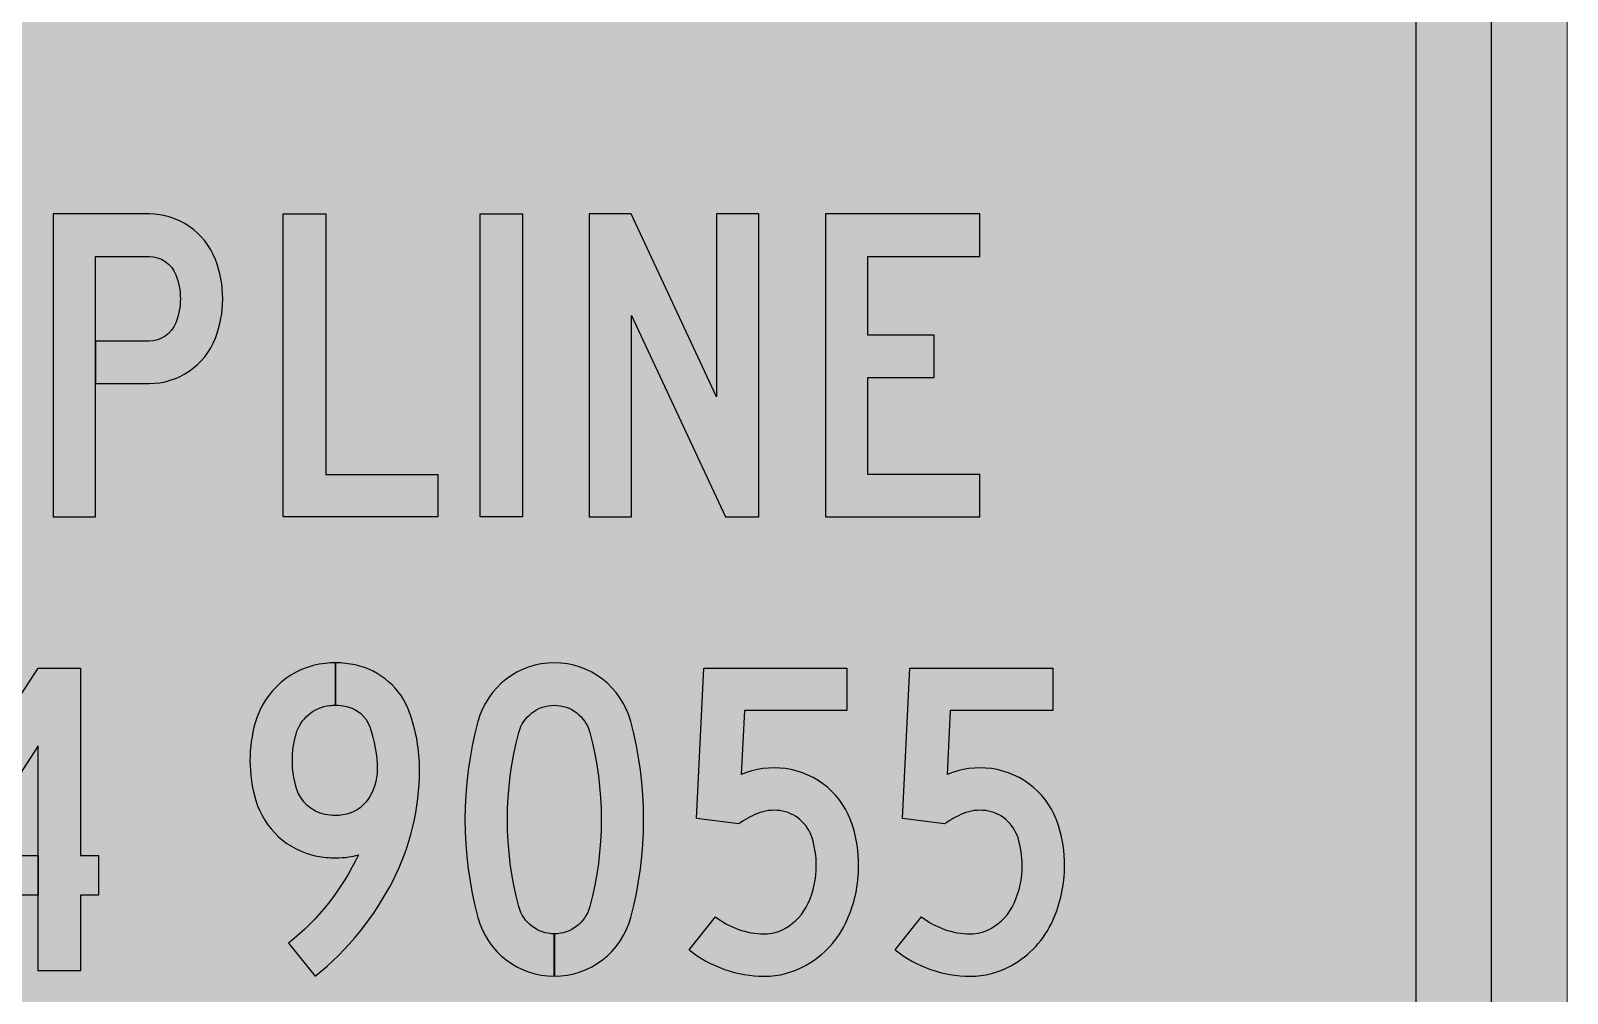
# Model space of a CAD drawing. Header units: millimetres. Extents: x 4103 to 4403, y 3794 to 4144.
# Drawn here: x 4301.9 to 4403.4, y 3842.3 to 3905.9 of the extents above; entities that cross this region are included whole.
import ezdxf

# ---------------------------------------------------------------- set-up
doc = ezdxf.new("R2010")
doc.units = ezdxf.units.MM
doc.layers.add('GREEN', color=7, linetype='Continuous', true_color=0x007f00)
doc.layers.add('GSCOLORFILL', color=7, linetype='Continuous', lineweight=0)

# ---------------------------------------------------------------- blocks, each defined once
blk = doc.blocks.new('NR-GM-31-6')
at = {"layer": 'GREEN', "true_color": 0x007f00}
blk.add_hatch(color=96, dxfattribs=at).paths.add_polyline_path([(-124.9524999999994, 5), (124.9975000000013, 5, 0.414213562373095), (144.9975000000013, 25), (144.9975000000013, 325, 0.414213562373095), (124.9975000000013, 345), (-125.0024999999987, 345, 0.414213562373095), (-145.0024999999987, 325), (-145.0024999999987, 25, 0.414213562373095), (-125.0024999999987, 5), (-125.0024999999987, 10, -0.414213562373095), (-140.0024999999987, 25), (-140.0024999999987, 325, -0.414213562373095), (-125.0024999999987, 340), (124.9975000000013, 340, -0.414213562373095), (139.9975000000013, 325), (139.9975000000013, 25, -0.414213562373095), (124.9975000000013, 10), (-124.9524999999994, 10)])
at = {"layer": 'GREEN', "linetype": 'Continuous', "true_color": 0x007f00}
for points in [[(56.32988075793953, 97.19999999999754, -0.3100289792550517), (58.10249013397247, 95.98399999999754, -0.1862436022909625), (58.10249013397247, 92.81599999999764, -0.3100289792550517), (56.32988075793953, 91.59999999999764), (52.7985000000017, 91.59999999999764), (52.7985000000017, 88.79999999999791), (56.3298807579394, 88.79999999999791, 0.3100289792550361), (60.71475658286265, 91.80799999999753, 0.1862436022909915), (60.71475658286265, 96.99199999999809, 0.3100289792550365), (56.3298807579394, 99.99999999999773), (49.99750000000131, 99.99999999999773), (49.99750000000131, 79.99999999999773), (52.79750000000149, 79.99999999999773), (52.79750000000149, 97.19999999999754)], [(65.19750000000113, 99.99999999999773), (67.99750000000131, 99.99999999999773), (67.99750000000131, 82.79999999999791), (75.39750000000095, 82.79999999999791), (75.39750000000095, 79.99999999999773), (65.19750000000113, 79.99999999999773)], [(78.19750000000113, 99.99999999999773), (80.99750000000131, 99.99999999999773), (80.99750000000131, 79.99999999999773), (78.19750000000113, 79.99999999999773)], [(88.16348160101916, 99.99999999999773), (85.39750000000095, 99.99999999999773), (85.39750000000095, 79.99999999999773), (88.19750000000113, 79.99999999999773), (88.19750000000113, 93.29999999999791), (94.39750000000095, 79.99999999999773), (96.59750000000076, 79.99999999999773), (96.59750000000076, 99.99999999999773), (93.79750000000058, 99.99999999999773), (93.79750000000058, 87.91412182153681)], [(103.7975000000015, 82.79999999999791), (103.7975000000015, 89.19999999999754), (108.1789540860273, 89.19999999999754), (108.1789540860273, 91.99999999999773), (103.7975000000015, 91.99999999999773), (103.7975000000015, 97.19999999999754), (111.1975000000011, 97.19999999999754), (111.1975000000011, 99.99999999999773), (100.9975000000013, 99.99999999999773), (100.9975000000013, 79.99999999999773), (111.1975000000011, 79.99999999999773), (111.1975000000011, 82.79999999999791)], [(88.1431079871254, 66.47993942348556, 0.7670157068062824), (78.05189201287521, 66.47993942348558, 0.1318518518518537), (78.05189201287526, 53.52006057650969, 0.3393449963604798), (83.09749999999985, 49.64999999999782), (83.09749999999985, 52.44999999999754, -0.3393449963604495), (80.75620010743305, 54.24581379194035, -0.1318518518518557), (80.75620010743296, 65.75418620805476, -0.7670157068062803), (85.43879989256766, 65.75418620805476, -0.1318518518518492), (85.43879989256772, 54.24581379194091, -0.3392299954809659), (83.09850000000006, 52.45000020625594), (83.09850000000006, 49.65000009570713, 0.3392916318123274), (88.14310798712545, 53.52006057651005, 0.13185185185185)], [(40.59750000000076, 55.01377613148134), (40.59750000000076, 57.07257073720621), (48.9975000000004, 69.99999999999773), (51.79750000000058, 69.99999999999773), (51.79750000000058, 57.6137761314817), (52.9975000000004, 57.6137761314817), (52.9975000000004, 55.01377613148134), (51.79750000000058, 55.01377613148134), (51.79750000000058, 49.99999999999773), (48.9975000000004, 49.99999999999773), (48.9975000000004, 64.86105904398482), (44.28835209228419, 57.6137761314817), (48.99650000000111, 57.6137761314817), (48.99650000000111, 55.01377613148134)]]:
    blk.add_hatch(color=96, dxfattribs=at).paths.add_polyline_path(points)
at = {"layer": 'GREEN', "true_color": 0x007f00}
h = blk.add_hatch(color=96, dxfattribs=at)
edge = h.paths.add_edge_path()
edge.add_arc((68.6396287110436, 64.1052842798646), 3.444715720133303, 77.88173887077579, 89.99999999999721, ccw=False)
edge.add_arc((68.92045989467609, 65.41321073888734), 2.106979656512313, 19.695622455795615, 77.88173887078148, ccw=False)
edge.add_arc((62.96510109877717, 63.28139690239141), 8.432398901223777, -1.2391865311656147e-11, 19.695622455780722, ccw=False)
edge.add_arc((67.9495552345833, 63.28139690238945), 3.447944765417645, -33.95498333572738, 2.2737367544323206e-12, ccw=False)
edge.add_arc((68.78044032696339, 62.72190715233355), 2.44624679838513, 278.1073099177264, 326.0450166642743, ccw=False)
edge.add_arc((68.63962871104495, 63.71039704935498), 3.444715720130318, 269.99999999998033, 278.1073099177027, ccw=False)
edge.add_arc((68.63962871104408, 63.7103970493615), 3.444715720136841, 258.6052896560499, 269.99999999999477, ccw=False)
edge.add_arc((68.4506044500615, 62.77249429298875), 2.48795464669603, 196.6346964571675, 258.6052896560562, ccw=False)
edge.add_arc((72.23162947820168, 63.90216041064233), 6.434129478200192, 179.9999999999831, 196.6346964571494, ccw=False)
edge.add_arc((72.231629478202, 63.90216041064534), 6.434129478200504, 164.3268128992658, 180.0000000000099, ccw=False)
edge.add_arc((68.5495224742796, 64.93529498362894), 2.609828361103634, 96.19578499422778, 164.3268128992499, ccw=False)
edge.add_arc((68.63962871104563, 64.10528427986628), 3.444715720131617, 90.00831647436172, 96.1957849942662, ccw=False)
edge.add_line((68.63912871104367, 67.54999996371043), (68.63912871104367, 70.34999997998102))
edge.add_arc((68.6396287110461, 64.10528427986483), 6.244715720133112, 90.00458754108442, 96.19578499425626)
edge.add_arc((68.54952247427975, 64.93529498362948), 5.409828361103123, 96.19578499423517, 164.3268128992568)
edge.add_arc((72.23162947820238, 63.90216041064267), 9.23412947820107, 164.3268128992462, 179.9999999999903)
edge.add_arc((72.23162947820259, 63.90216041064528), 9.234129478201282, 180.0000000000065, 196.6346964571728)
edge.add_arc((68.45060445006199, 62.77249429298869), 5.287954646695845, 196.6346964571688, 258.6052896560577)
edge.add_arc((68.63962871104573, 63.71039704935792), 6.244715720133436, 258.6052896560371, 269.999999999982)
edge.add_arc((68.63962871104107, 63.71039704935908), 6.2447157201346, 270.0000000000248, 278.1073099177471)
edge.add_arc((68.7804403269653, 62.72190715233602), 5.246246798386983, 278.1073099177065, 285.1849277156564)
edge.add_arc((55.32471667568922, 64.6662651424347), 16.40213699767946, 308.5550111822809, 334.7082986462898, ccw=False)
edge.add_line((65.5476069297556, 51.83962829001075), (67.29275103600412, 49.64999999999782))
edge.add_arc((55.32471667568934, 64.66626514243421), 19.20213699767881, 308.5550111822809, 333.2445168214687)
edge.add_arc((58.07159085144586, 63.28139690238925), 16.12590914855527, 333.2445168214703, 360.0000000000012)
edge.add_arc((62.96510109877745, 63.28139690239007), 11.23239890122368, 359.9999999999976, 379.6956224557904)
edge.add_arc((68.920459894676, 65.41321073888753), 4.906979656512049, 19.69562245579125, 77.88173887077717)
edge.add_arc((68.63962871104431, 64.10528427986397), 6.244715720133669, 77.88173887078368, 90.00000000000496)
edge.add_line((68.63962871104377, 70.34999999999764), (68.63962871104377, 67.54999999999791))
h = blk.add_hatch(color=96, dxfattribs=at)
edge = h.paths.add_edge_path()
edge.add_ellipse((96.96599332174355, 57.58672367192867), major_axis=(-1.254259159061135e-06, 7.936723671930753), ratio=0.9999998273489732, start_angle=141.2433949392651, end_angle=179.9999909454113, ccw=False)
edge.add_line((91.99750000000131, 51.39756797568998), (93.75034326923469, 53.58103755704042))
edge.add_ellipse((96.96599332174355, 57.58672367192867), major_axis=(-1.947901337474172e-06, 5.136723671930763), ratio=0.9999998273489095, start_angle=141.2434748410818, end_angle=179.9999782728151)
edge.add_ellipse((96.96599332174355, 55.25284684012559), major_axis=(-3.431369466431504e-07, 2.802846840128025), ratio=0.9999998273483912, start_angle=179.9999929855952, end_angle=209.0909875946333)
edge.add_ellipse((96.57417869727124, 55.95705934585931), major_axis=(-5.111399760784418e-06, 3.608721524049752), ratio=0.9999998273487, start_angle=209.090913455173, end_angle=245.7675118627334)
edge.add_ellipse((94.35322978726253, 56.95670382710296), major_axis=(7.127470960313115e-06, 6.044271739709573), ratio=0.9999998273486576, start_angle=245.7676605803731, end_angle=270.0000675637946)
edge.add_ellipse((94.20547238647032, 56.95670382710296), major_axis=(-9.778949247236482e-06, 6.19202916601023), ratio=0.9999998273484219, start_angle=269.9999095139238, end_angle=287.1538535408815)
edge.add_ellipse((97.64591709300748, 58.01866977792452), major_axis=(-1.63303861395343e-06, 2.591413170567401), ratio=0.9999998273486577, start_angle=-72.84609207928379, end_angle=-7.632292088177584)
edge.add_ellipse((97.60790617600651, 57.7350094002818), major_axis=(3.494322379372332e-06, 2.877608977932729), ratio=0.9999998273493581, start_angle=-7.632186406817041, end_angle=22.48320284908714)
edge.add_ellipse((98.87202894522125, 54.68060365315023), major_axis=(-5.079193255933047e-05, 6.18327099849007), ratio=0.9999998273471947, start_angle=22.48266262285981, end_angle=35.58444862003532)
edge.add_line((95.27392892434818, 59.70917323234517), (92.48794335735147, 60.06044438065874))
edge.add_line((92.48794335735147, 60.06044438065874), (92.98249040833525, 69.99999931136108))
edge.add_line((92.98249040833525, 69.99999931136108), (102.4159651282844, 69.99999931136108))
edge.add_line((102.4159651282844, 69.99999931136108), (102.4159651282844, 67.1999993113609))
edge.add_line((102.4159651282844, 67.1999993113609), (95.64663836381806, 67.1999993113609))
edge.add_line((95.64663836381806, 67.1999993113609), (95.43672390189204, 62.98107550843679))
edge.add_ellipse((97.60790617600651, 57.7350094002818), major_axis=(3.098256758591465e-06, 5.677608977934019), ratio=0.9999998273494599, start_angle=352.36777528423363, end_angle=382.48316454015406, ccw=False)
edge.add_ellipse((97.64591709300748, 58.01866977792452), major_axis=(4.162075952490944e-07, 5.391413170567831), ratio=0.9999998273487589, start_angle=287.15394845010076, end_angle=352.36774844120197, ccw=False)
edge.add_ellipse((94.20547238647032, 56.95670382710296), major_axis=(1.879110902728058e-05, 8.992029165971319), ratio=0.9999998273515228, start_angle=270.000119733937, end_angle=287.1540637609525, ccw=False)
edge.add_ellipse((94.35322978726253, 56.95670382710296), major_axis=(1.811474435813443e-07, 8.844271739714577), ratio=0.9999998273485903, start_angle=245.7675941901055, end_angle=270.0000011735259, ccw=False)
edge.add_ellipse((96.57417869727124, 55.95705934585885), major_axis=(-1.489734856208835e-06, 6.408721524052816), ratio=0.9999998273490349, start_angle=209.0909812903723, end_angle=245.7675796979247, ccw=False)
edge.add_ellipse((96.96599332174355, 55.25284684012559), major_axis=(1.126173801130649e-06, 5.602846840127657), ratio=0.9999998273492074, start_angle=180.0000115164699, end_angle=209.0910061254859, ccw=False)
h = blk.add_hatch(color=96, dxfattribs=at)
edge = h.paths.add_edge_path()
edge.add_ellipse((110.565993321743, 57.58672367192867), major_axis=(-1.254259159061135e-06, 7.936723671930753), ratio=0.9999998273489732, start_angle=141.2433949392651, end_angle=179.9999909454113, ccw=False)
edge.add_line((105.5975000000008, 51.39756797568998), (107.3503432692341, 53.58103755704042))
edge.add_ellipse((110.565993321743, 57.58672367192867), major_axis=(-1.947901337474172e-06, 5.136723671930763), ratio=0.9999998273489095, start_angle=141.2434748410818, end_angle=179.9999782728151)
edge.add_ellipse((110.565993321743, 55.25284684012559), major_axis=(-3.431369466431504e-07, 2.802846840128025), ratio=0.9999998273483912, start_angle=179.9999929855952, end_angle=209.0909875946333)
edge.add_ellipse((110.1741786972707, 55.95705934585931), major_axis=(-5.111399760784418e-06, 3.608721524049752), ratio=0.9999998273487, start_angle=209.090913455173, end_angle=245.7675118627334)
edge.add_ellipse((107.953229787262, 56.95670382710296), major_axis=(7.127470960313115e-06, 6.044271739709573), ratio=0.9999998273486576, start_angle=245.7676605803731, end_angle=270.0000675637946)
edge.add_ellipse((107.8054723864698, 56.95670382710296), major_axis=(-9.778949247236482e-06, 6.19202916601023), ratio=0.9999998273484219, start_angle=269.9999095139238, end_angle=287.1538535408815)
edge.add_ellipse((111.2459170930069, 58.01866977792452), major_axis=(-1.63303861395343e-06, 2.591413170567401), ratio=0.9999998273486577, start_angle=-72.84609207928379, end_angle=-7.632292088177584)
edge.add_ellipse((111.207906176006, 57.7350094002818), major_axis=(3.494322379372332e-06, 2.877608977932729), ratio=0.9999998273493581, start_angle=-7.632186406817041, end_angle=22.48320284908714)
edge.add_ellipse((112.4720289452207, 54.68060365315023), major_axis=(-5.079193255933047e-05, 6.18327099849007), ratio=0.9999998273471947, start_angle=22.48266262285981, end_angle=35.58444862003532)
edge.add_line((108.8739289243476, 59.70917323234517), (106.0879433573509, 60.06044438065874))
edge.add_line((106.0879433573509, 60.06044438065874), (106.5824904083347, 69.99999931136108))
edge.add_line((106.5824904083347, 69.99999931136108), (116.0159651282838, 69.99999931136108))
edge.add_line((116.0159651282838, 69.99999931136108), (116.0159651282838, 67.1999993113609))
edge.add_line((116.0159651282838, 67.1999993113609), (109.2466383638175, 67.1999993113609))
edge.add_line((109.2466383638175, 67.1999993113609), (109.0367239018915, 62.98107550843679))
edge.add_ellipse((111.207906176006, 57.7350094002818), major_axis=(3.098256758591465e-06, 5.677608977934019), ratio=0.9999998273494599, start_angle=352.36777528423363, end_angle=382.48316454015406, ccw=False)
edge.add_ellipse((111.2459170930069, 58.01866977792452), major_axis=(4.162075952490944e-07, 5.391413170567831), ratio=0.9999998273487589, start_angle=287.15394845010076, end_angle=352.36774844120197, ccw=False)
edge.add_ellipse((107.8054723864698, 56.95670382710296), major_axis=(1.879110902728058e-05, 8.992029165971319), ratio=0.9999998273515228, start_angle=270.000119733937, end_angle=287.1540637609525, ccw=False)
edge.add_ellipse((107.953229787262, 56.95670382710296), major_axis=(1.811474435813443e-07, 8.844271739714577), ratio=0.9999998273485903, start_angle=245.7675941901055, end_angle=270.0000011735259, ccw=False)
edge.add_ellipse((110.1741786972707, 55.95705934585885), major_axis=(-1.489734856208835e-06, 6.408721524052816), ratio=0.9999998273490349, start_angle=209.0909812903723, end_angle=245.7675796979247, ccw=False)
edge.add_ellipse((110.565993321743, 55.25284684012559), major_axis=(1.126173801130649e-06, 5.602846840127657), ratio=0.9999998273492074, start_angle=180.0000115164699, end_angle=209.0910061254859, ccw=False)
at = {"layer": 'GSCOLORFILL', "true_color": 0xf5f5f5, "transparency": 33554687}
blk.add_hatch(color=7, dxfattribs=at).paths.add_polyline_path([(-125.0024999999987, 0), (124.9975000000013, 0, 0.414213562373095), (149.9975000000013, 25), (149.9975000000013, 325, 0.414213562373095), (124.9975000000013, 350), (-125.0024999999987, 350, 0.414213562373095), (-150.0024999999987, 325), (-150.0024999999987, 25, 0.414213562373095)])
at = {"layer": 'GREEN', "color": 96, "true_color": 0x007f00}
for p, q in [((92.48794335735147, 60.06044438065874), (92.98249040833525, 69.99999931136108)), ((92.98249040833525, 69.99999931136108), (102.4159651282844, 69.99999931136108)), ((102.4159651282844, 69.99999931136108), (102.4159651282844, 67.1999993113609)), ((106.0879433573509, 60.06044438065874), (106.5824904083347, 69.99999931136108)), ((106.5824904083347, 69.99999931136108), (116.0159651282838, 69.99999931136108)), ((116.0159651282838, 69.99999931136108), (116.0159651282838, 67.1999993113609)), ((95.64663836381806, 67.1999993113609), (95.43672390189204, 62.98107550843679)), ((102.4159651282844, 67.1999993113609), (95.64663836381806, 67.1999993113609)), ((109.2466383638175, 67.1999993113609), (109.0367239018915, 62.98107550843679)), ((116.0159651282838, 67.1999993113609), (109.2466383638175, 67.1999993113609)), ((95.27392892434818, 59.70917323234517), (92.48794335735147, 60.06044438065874)), ((108.8739289243476, 59.70917323234517), (106.0879433573509, 60.06044438065874)), ((91.99750000000131, 51.39756797568998), (93.75034326923469, 53.58103755704042)), ((105.5975000000008, 51.39756797568998), (107.3503432692341, 53.58103755704042))]:
    blk.add_line(p, q, dxfattribs=at)
at = {"layer": 'GREEN', "linetype": 'Continuous', "transparency": 33554687}
blk.add_lwpolyline([(-124.9524999999994, 5), (124.9975000000013, 5, 0.414213562373095), (144.9975000000013, 25), (144.9975000000013, 325, 0.414213562373095), (124.9975000000013, 345), (-125.0024999999987, 345, 0.414213562373095), (-145.0024999999987, 325), (-145.0024999999987, 25, 0.414213562373095), (-125.0024999999987, 5), (-125.0024999999987, 10, -0.414213562373095), (-140.0024999999987, 25), (-140.0024999999987, 325, -0.414213562373095), (-125.0024999999987, 340), (124.9975000000013, 340, -0.414213562373095), (139.9975000000013, 325), (139.9975000000013, 25, -0.414213562373095), (124.9975000000013, 10), (-124.9524999999994, 10), (-124.9524999999994, 5)], format="xyb", close=True, dxfattribs=at).dxf.unprotected_set("ltscale", 0)
at = {"layer": 'GREEN', "color": 96, "true_color": 0x007f00}
for points in [[(56.32988075793946, 91.59999999999764), (52.7985000000017, 91.59999999999764), (52.7985000000017, 88.79999999999791), (56.32988075793946, 88.79999999999791, 0.3100289792550437), (60.71475658286272, 91.80799999999772, 0.1862436022909776), (60.71475658286272, 96.99199999999792, 0.3100289792550436), (56.32988075793946, 99.99999999999773), (49.99750000000131, 99.99999999999773), (49.99750000000131, 79.99999999999773), (52.79750000000149, 79.99999999999773), (52.79750000000149, 97.19999999999754), (56.32988075793946, 97.19999999999754, -0.3100289792550436), (58.10249013397242, 95.98399999999765, -0.1862436022909774), (58.10249013397242, 92.81599999999753, -0.3100289792550437)], [(68.63962871104377, 67.54999999999791, -0.05292522210720448), (69.36277853055526, 67.47323925745468, -0.2594841674007651), (70.90417343914669, 66.12331203197209, -0.0861505550273166), (71.39750000000095, 63.28139690238959, -0.1492501977795737), (70.80954497123275, 61.3555771258707, -0.2122724922251803), (69.12542849546571, 60.3001089439349, -0.03538957602267577), (68.63962871104377, 60.26568132922466, -0.0497598113727579), (67.95906711487532, 60.33357867900486, -0.2771863693133113), (66.06677221005702, 62.06027089016379, -0.0727102854520789), (65.79750000000149, 63.90216041064423, -0.06849399081465514), (66.03673203408835, 65.6403398602888, -0.3063559470172042), (68.26785356448545, 67.52987909282183, -0.02700448590905876), (68.63912871104367, 67.54999996371043), (68.63912871104367, 70.34999997998102, 0.02702076832215559), (67.96566014855853, 70.31352403055553, 0.306355947017202), (63.34084086461735, 66.39675958660837, 0.06849399081465514), (62.99750000000131, 63.90216041064423, 0.07271028545207886), (63.38395390351161, 61.25871868720924, 0.2771863693133121), (67.40587996560498, 57.58876830707004, 0.0497598113727579), (68.63962871104377, 57.46568132922448, 0.03538957602267577), (69.52030560780167, 57.52809305903247, 0.03089175449247574), (70.15461761567622, 57.65883079020432, -0.1146131852381842), (65.5476069297556, 51.83962829001075), (67.29275103600412, 49.64999999999782, 0.1081469774908508), (72.47099348782285, 56.02177228516848, 0.1172760840982714), (74.19750000000113, 63.28139690238959, 0.08615055502731603), (73.54036307075967, 67.06697734667569, 0.2594841674007656), (69.95058305758721, 70.21084511622985, 0.05292522210720426), (68.63962871104377, 70.34999999999764)], [(83.09749999999985, 52.44999999999754, -0.3393449963604899), (80.75620010743296, 54.24581379194069, -0.1318518518518517), (80.75620010743296, 65.75418620805476, -0.7670157068062822), (85.43879989256766, 65.75418620805476, -0.1318518518518519), (85.43879989256766, 54.24581379194069, -0.3392299954809397), (83.09850000000006, 52.45000020625594), (83.09850000000006, 49.65000009570713, 0.339291631812318), (88.1431079871254, 53.52006057650988, 0.1318518518518518), (88.1431079871254, 66.47993942348558, 0.7670157068062825), (78.05189201287521, 66.47993942348558, 0.1318518518518518), (78.05189201287521, 53.52006057650988, 0.3393449963604898), (83.09749999999985, 49.64999999999782)]]:
    blk.add_lwpolyline(points, format="xyb", close=True, dxfattribs=at)
for points in [[(65.19750000000113, 99.99999999999773), (67.99750000000131, 99.99999999999773), (67.99750000000131, 82.79999999999791), (75.39750000000095, 82.79999999999791), (75.39750000000095, 79.99999999999773), (65.19750000000113, 79.99999999999773)], [(78.19750000000113, 99.99999999999773), (80.99750000000131, 99.99999999999773), (80.99750000000131, 79.99999999999773), (78.19750000000113, 79.99999999999773)], [(94.39750000000095, 79.99999999999773), (96.59750000000076, 79.99999999999773), (96.59750000000076, 99.99999999999773), (93.79750000000058, 99.99999999999773), (93.79750000000058, 87.91412182153681), (88.16348160101916, 99.99999999999773), (85.39750000000095, 99.99999999999773), (85.39750000000095, 79.99999999999773), (88.19750000000113, 79.99999999999773), (88.19750000000113, 93.29999999999791)], [(103.7975000000015, 82.79999999999791), (103.7975000000015, 89.19999999999754), (108.1789540860273, 89.19999999999754), (108.1789540860273, 91.99999999999773), (103.7975000000015, 91.99999999999773), (103.7975000000015, 97.19999999999754), (111.1975000000011, 97.19999999999754), (111.1975000000011, 99.99999999999773), (100.9975000000013, 99.99999999999773), (100.9975000000013, 79.99999999999773), (111.1975000000011, 79.99999999999773), (111.1975000000011, 82.79999999999791)], [(40.59750000000076, 55.01377613148134), (40.59750000000076, 57.07257073720621), (48.9975000000004, 69.99999999999773), (51.79750000000058, 69.99999999999773), (51.79750000000058, 57.6137761314817), (52.9975000000004, 57.6137761314817), (52.9975000000004, 55.01377613148134), (51.79750000000058, 55.01377613148134), (51.79750000000058, 49.99999999999773), (48.9975000000004, 49.99999999999773), (48.9975000000004, 64.86105904398482), (44.28835209228419, 57.6137761314817), (48.99650000000111, 57.6137761314817), (48.99650000000111, 55.01377613148134)]]:
    blk.add_lwpolyline(points, close=True, dxfattribs=at)
for centre, major_axis, ratio, start_param, end_param in [((97.60790617600651, 57.7350094002818), (3.100144475048799e-06, 5.677608977934018), 0.9999998273494606, -0.1332074502097265, 0.3924052478258091), ((97.64591709300748, 58.01866977792452), (4.162075950154182e-07, 5.391413170567832), 0.9999998273487588, -1.27140344662326, -0.1332079190414952), ((111.207906176006, 57.7350094002818), (3.100144475048799e-06, 5.677608977934018), 0.9999998273494606, -0.1332074502097265, 0.3924052478258091), ((111.2459170930069, 58.01866977792452), (4.162075950154182e-07, 5.391413170567832), 0.9999998273487588, -1.27140344662326, -0.1332079190414952), ((98.87202894522125, 54.68060365315023), (-5.079193255933047e-05, 6.18327099849007), 0.9999998273471947, 0.3923964873839678, 0.621065790926369), ((97.60790617600651, 57.7350094002818), (3.494322379372332e-06, 2.877608977932729), 0.9999998273493581, -0.1332067819249128, 0.3924059161103404), ((97.64591709300748, 58.01866977792452), (-1.633038613953427e-06, 2.591413170567396), 0.9999998273486577, -1.271404153994464, -0.1332086264126122), ((112.4720289452207, 54.68060365315023), (-5.079193255933047e-05, 6.18327099849007), 0.9999998273471947, 0.3923964873839678, 0.621065790926369), ((111.207906176006, 57.7350094002818), (3.494322379372332e-06, 2.877608977932729), 0.9999998273493581, -0.1332067819249128, 0.3924059161103404), ((111.2459170930069, 58.01866977792452), (-1.633038613953427e-06, 2.591413170567396), 0.9999998273486577, -1.271404153994464, -0.1332086264126122), ((94.20547238647032, 56.95670382710296), (1.880749514296893e-05, 8.99202916597127), 0.9999998273515242, -1.570794235221176, -1.27140143224694), ((107.8054723864698, 56.95670382710296), (1.880749514296893e-05, 8.99202916597127), 0.9999998273515242, -1.570794235221176, -1.27140143224694), ((94.20547238647032, 56.95670382710296), (-9.778949247236482e-06, 6.19202916601023), 0.9999998273484219, 4.712387401104732, 5.01178020407796), ((107.8054723864698, 56.95670382710296), (-9.778949247236482e-06, 6.19202916601023), 0.9999998273484219, 4.712387401104732, 5.01178020407796), ((94.35322978726253, 56.95670382710296), (7.127470960313103e-06, 6.044271739709557), 0.9999998273486576, 4.289454872051389, 4.71239015959536), ((94.35322978726253, 56.95670382710296), (2.007309486991141e-07, 8.844271739714591), 0.9999998273485885, 4.289453715536885, 4.71238900308084), ((107.953229787262, 56.95670382710296), (7.127470960313103e-06, 6.044271739709557), 0.9999998273486576, 4.289454872051389, 4.71239015959536), ((107.953229787262, 56.95670382710296), (2.007309486991141e-07, 8.844271739714591), 0.9999998273485885, 4.289453715536885, 4.71238900308084), ((96.57417869727124, 55.95705934585931), (-5.111399760784418e-06, 3.608721524049752), 0.9999998273487, 3.649324875795282, 4.28945227643892), ((110.1741786972707, 55.95705934585931), (-5.111399760784418e-06, 3.608721524049752), 0.9999998273487, 3.649324875795282, 4.28945227643892), ((96.96599332174355, 57.58672367192867), (-1.947901337474167e-06, 5.136723671930754), 0.9999998273489095, 2.465163682934652, 3.14159227437888), ((96.96599332174355, 55.25284684012559), (-3.431369466431499e-07, 2.802846840128019), 0.9999998273483912, 3.141592531165335, 3.64932616977297), ((96.57417869727124, 55.95705934585885), (-1.49368640570958e-06, 6.408721524052817), 0.9999998273490348, 3.649326059126269, 4.289453459769766), ((110.565993321743, 57.58672367192867), (-1.947901337474167e-06, 5.136723671930754), 0.9999998273489095, 2.465163682934652, 3.14159227437888), ((110.565993321743, 55.25284684012559), (-3.431369466431499e-07, 2.802846840128019), 0.9999998273483912, 3.141592531165335, 3.64932616977297), ((110.1741786972707, 55.95705934585885), (-1.49368640570958e-06, 6.408721524052817), 0.9999998273490348, 3.649326059126269, 4.289453459769766), ((96.96599332174355, 57.58672367192867), (-1.254259161321266e-06, 7.936723671930753), 0.9999998273489734, 2.465162288384871, 3.141592495557407), ((110.565993321743, 57.58672367192867), (-1.254259161321266e-06, 7.936723671930753), 0.9999998273489734, 2.465162288384871, 3.141592495557407), ((96.96599332174355, 55.25284684012559), (1.13064985540569e-06, 5.602846840127653), 0.9999998273492081, 3.141592855389, 3.64932649399625), ((110.565993321743, 55.25284684012559), (1.13064985540569e-06, 5.602846840127653), 0.9999998273492081, 3.141592855389, 3.64932649399625)]:
    blk.add_ellipse(centre, major_axis=major_axis, ratio=ratio, start_param=start_param, end_param=end_param, dxfattribs=at)
at = {"layer": 'GSCOLORFILL', "color": 4}
blk.add_lwpolyline([(-124.9974999999995, 0), (124.9975000000004, 4.547473508864641e-13, 0.4142135623730825), (149.9975000000013, 25), (149.9975000000013, 325, 0.4142135623730825), (124.9975000000013, 350), (-125.0024999999987, 350, 0.4142135623730825), (-150.0024999999996, 325), (-150.0024999999987, 25, 0.4142135623730828), (-125.0024999999987, 4.547473508864641e-13)], format="xyb", dxfattribs=at)

msp = doc.modelspace()

# ---------------------------------------------------------------- block references
msp.add_blockref('NR-GM-31-6', (4253.364859707015, 3793.799746844576))

doc.saveas('drawing.dxf')
